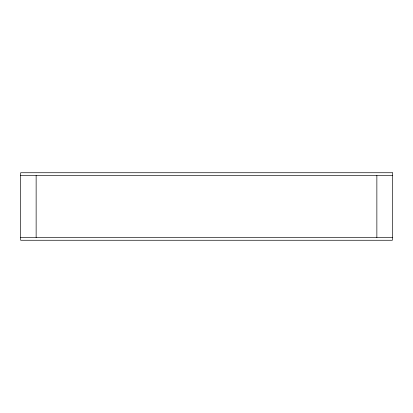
<?xml version="1.0" encoding="UTF-8"?>
<svg xmlns="http://www.w3.org/2000/svg" width="413" height="413" viewBox="0 0 413 413"><rect width="100%" height="100%" fill="white"/><g stroke="black" fill="none" stroke-linecap="round" stroke-linejoin="round"><path stroke-width="0.62" d="M20.65 175.525L392.35 175.525M20.65 237.475L392.35 237.475M376.863 175.525L376.863 237.475M36.137 175.525L36.137 237.475M392.35 172.737L20.65 172.737L20.65 240.263L392.35 240.263L392.35 172.737"/></g></svg>
